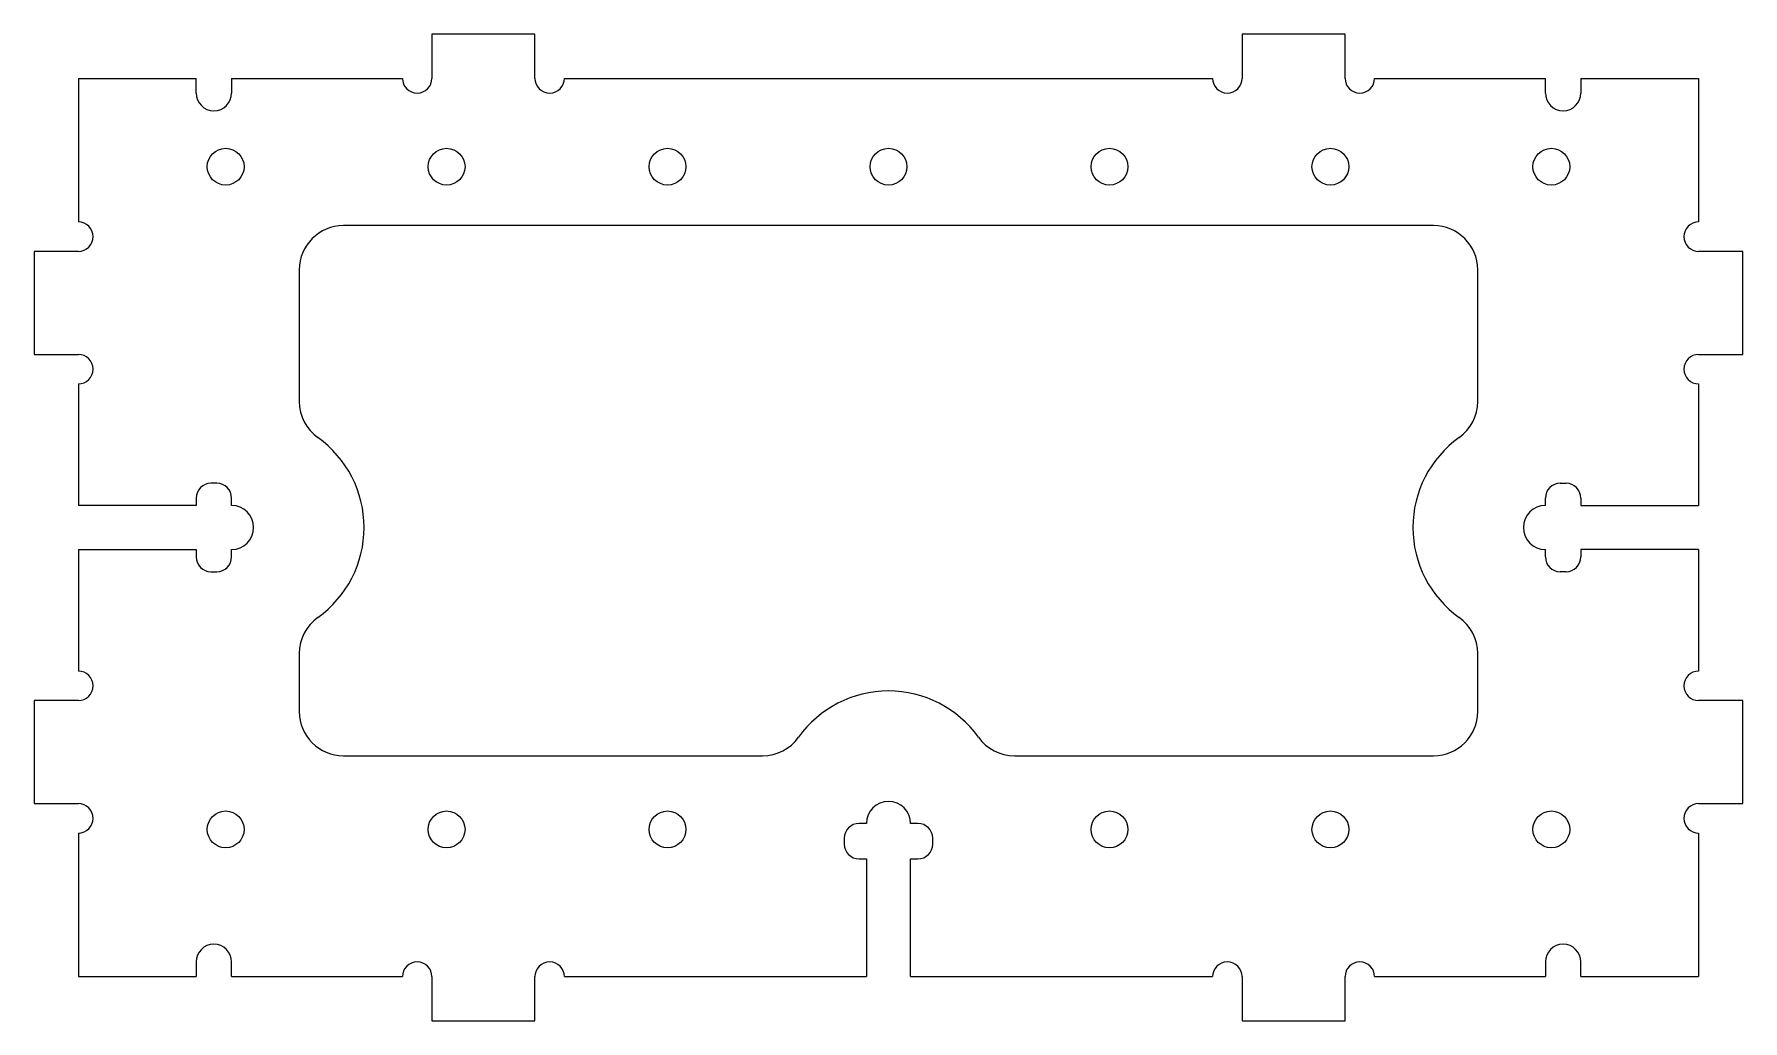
# Model space of a CAD drawing. Header units: millimetres. Extents: x -58 to 58, y -34 to 34.
import ezdxf

# ---------------------------------------------------------------- set-up
doc = ezdxf.new("R2010")
doc.units = ezdxf.units.MM

msp = doc.modelspace()

# ---------------------------------------------------------------- linework, layer by layer
at = {"color": 7, "linetype": 'Continuous', "lineweight": 15}
for p, q in [((-24, 33.5), (-31, 33.5)), ((-31, 33.5), (-31, 30.5)), ((-24, 30.5), (-24, 33.5)), ((31, 33.5), (24, 33.5)), ((24, 33.5), (24, 30.5)), ((31, 30.5), (31, 33.5)), ((-55, 30.5), (-47, 30.5)), ((-55, 30.5), (-55, 20.75)), ((-47, 29.5), (-47, 30.5)), ((-44.6, 30.5), (-33, 30.5)), ((-44.6, 30.5), (-44.6, 29.5)), ((-22, 30.5), (22, 30.5)), ((33, 30.5), (44.6, 30.5)), ((44.6, 29.5), (44.6, 30.5)), ((47, 30.5), (55, 30.5)), ((47, 30.5), (47, 29.5)), ((55, 30.5), (55, 20.75)), ((37, 20.5), (-37, 20.5)), ((-55, 18.75), (-58, 18.75)), ((-58, 18.75), (-58, 11.75)), ((58, 18.75), (55, 18.75)), ((58, 11.75), (58, 18.75)), ((-40, 17.5), (-40, 8.55)), ((40, 8.55), (40, 17.5)), ((-58, 11.75), (-55, 11.75)), ((55, 11.75), (58, 11.75)), ((-55, 9.75), (-55, 1.5)), ((55, 9.75), (55, 1.5)), ((-45.6, 3), (-46, 3)), ((45.6, 3), (46, 3)), ((-47, 1.5), (-55, 1.5)), ((-47, 2), (-47, 1.5)), ((-44.6, 1.5), (-44.6, 2)), ((44.6, 1.5), (44.6, 2)), ((47, 2), (47, 1.5)), ((47, 1.5), (55, 1.5)), ((-55, -1.5), (-47, -1.5)), ((-55, -1.5), (-55, -9.75)), ((-47, -1.5), (-47, -2)), ((-44.6, -2), (-44.6, -1.5)), ((44.6, -2), (44.6, -1.5)), ((55, -1.5), (47, -1.5)), ((47, -1.5), (47, -2)), ((55, -1.5), (55, -9.75)), ((-46, -3), (-45.6, -3)), ((46, -3), (45.6, -3)), ((-40, -8.55), (-40, -12.5)), ((40, -12.5), (40, -8.55)), ((-55, -11.75), (-58, -11.75)), ((-58, -11.75), (-58, -18.75)), ((58, -11.75), (55, -11.75)), ((58, -18.75), (58, -11.75)), ((-37, -15.5), (-8.55, -15.5)), ((8.55, -15.5), (37, -15.5)), ((-58, -18.75), (-55, -18.75)), ((55, -18.75), (58, -18.75)), ((-55, -20.75), (-55, -30.5)), ((-1.5, -20.1), (-2, -20.1)), ((2, -20.1), (1.5, -20.1)), ((55, -20.75), (55, -30.5)), ((-3, -21.1), (-3, -21.5)), ((3, -21.5), (3, -21.1)), ((-2, -22.5), (-1.5, -22.5)), ((-1.5, -22.5), (-1.5, -30.5)), ((1.5, -22.5), (2, -22.5)), ((1.5, -30.5), (1.5, -22.5)), ((-47, -29.5), (-47, -30.5)), ((-44.6, -30.5), (-44.6, -29.5)), ((44.6, -29.5), (44.6, -30.5)), ((47, -30.5), (47, -29.5)), ((-55, -30.5), (-47, -30.5)), ((-44.6, -30.5), (-33, -30.5)), ((-31, -30.5), (-31, -33.5)), ((-24, -33.5), (-24, -30.5)), ((-22, -30.5), (-1.5, -30.5)), ((1.5, -30.5), (22, -30.5)), ((24, -30.5), (24, -33.5)), ((31, -33.5), (31, -30.5)), ((33, -30.5), (44.6, -30.5)), ((47, -30.5), (55, -30.5)), ((-31, -33.5), (-24, -33.5)), ((24, -33.5), (31, -33.5))]:
    msp.add_line(p, q, dxfattribs=at)
for centre in [(-45, 24.5), (-30, 24.5), (-15, 24.5), (0, 24.5), (15, 24.5), (30, 24.5), (45, 24.5), (-45, -20.5), (-30, -20.5), (-15, -20.5), (15, -20.5), (30, -20.5), (45, -20.5)]:
    msp.add_circle(centre, 1.25, dxfattribs=at)
for centre, radius, start, end in [((-32, 30.5), 1, 180, 0), ((-23, 30.5), 1, 180, 360), ((23, 30.5), 1, 180, 0), ((32, 30.5), 1, 180, 360), ((-45.8, 29.5), 1.2, 180, 0), ((45.8, 29.5), 1.2, 180, 0), ((-55, 19.75), 1, 270, 90), ((-37, 17.5), 3, 90, 180), ((37, 17.5), 3, 0, 90), ((55, 19.75), 1, 90, 270), ((-55, 10.75), 1, 270, 90), ((55, 10.75), 1, 90, 270), ((-37, 8.55), 3, 180, 234.4824), ((37, 8.55), 3, 305.5176, 0), ((-43.1, 0), 7.5, 305.5176, 54.4824), ((43.1, 0), 7.5, 125.5176, 234.4824), ((-46, 2), 1, 90, 180), ((-45.6, 2), 1, 0, 90), ((45.6, 2), 1, 90, 180), ((46, 2), 1, 0, 90), ((-44.6, 0), 1.5, 270, 90), ((44.6, 0), 1.5, 90, 270), ((-46, -2), 1, 180, 270), ((-45.6, -2), 1, 270, 0), ((45.6, -2), 1, 180, 270), ((46, -2), 1, 270, 0), ((-37, -8.55), 3, 125.5176, 180), ((37, -8.55), 3, 0, 54.4824), ((-55, -10.75), 1, 270, 90), ((55, -10.75), 1, 90, 270), ((0, -18.6), 7.5, 35.5176, 144.4824), ((-37, -12.5), 3, 180, 270), ((37, -12.5), 3, 270, 0), ((-8.55, -12.5), 3, 270, 324.4824), ((8.55, -12.5), 3, 215.5176, 270), ((-55, -19.75), 1, 270, 90), ((0, -20.1), 1.5, 0, 180), ((55, -19.75), 1, 90, 270), ((-2, -21.1), 1, 90, 180), ((2, -21.1), 1, 0, 90), ((-2, -21.5), 1, 180, 270), ((2, -21.5), 1, 270, 0), ((-45.8, -29.5), 1.2, 0, 180), ((45.8, -29.5), 1.2, 0, 180), ((-32, -30.5), 1, 0, 180), ((-23, -30.5), 1, 0, 180), ((23, -30.5), 1, 0, 180), ((32, -30.5), 1, 0, 180)]:
    msp.add_arc(centre, radius, start, end, dxfattribs=at)

doc.saveas('drawing.dxf')
